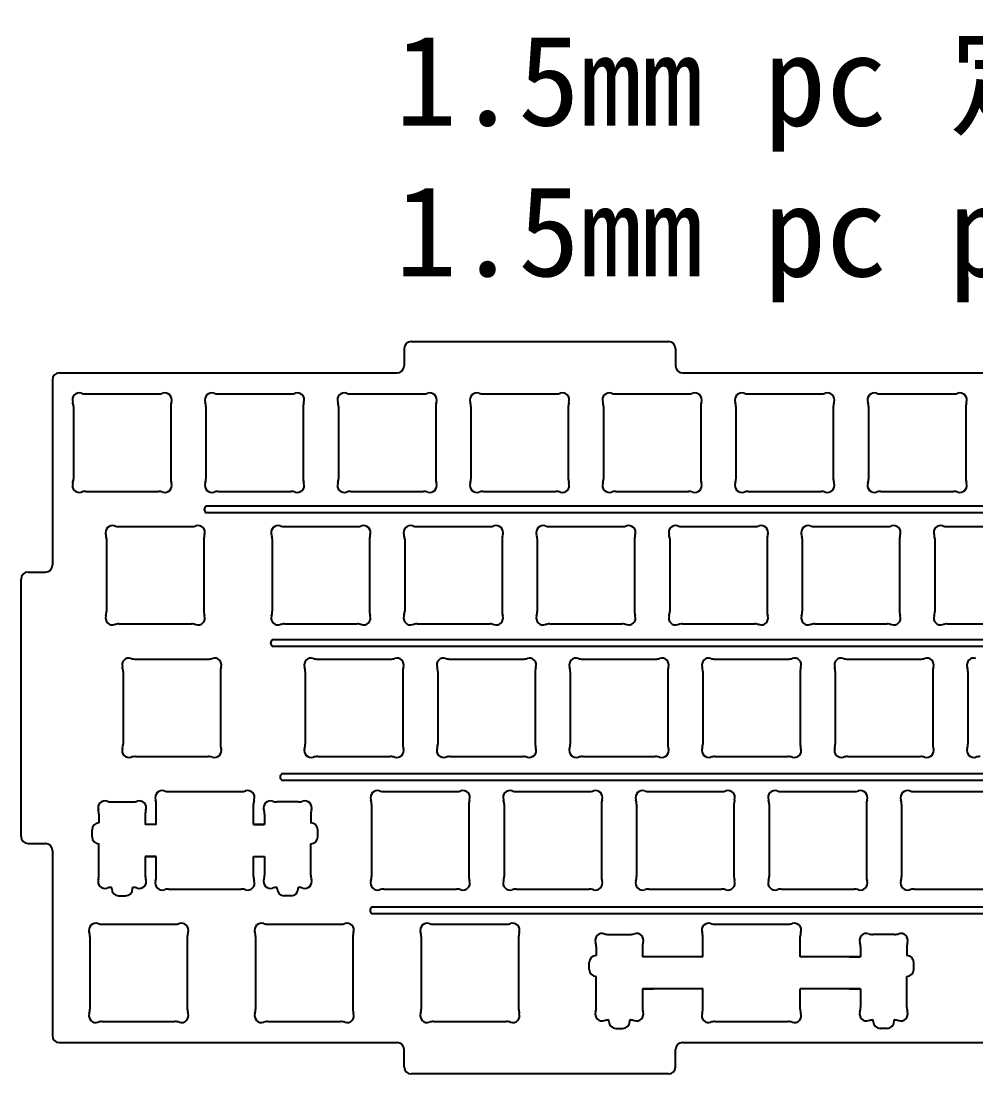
# Model space of a CAD drawing. Header units: millimetres. Extents: x 460 to 2392, y -425 to 566.
# Drawn here: x 2067.6 to 2204.9, y 27.2 to 178.6 of the extents above; entities that cross this region are included whole.
import ezdxf

# ---------------------------------------------------------------- set-up
doc = ezdxf.new("R2010")
doc.units = ezdxf.units.MM
doc.header["$MEASUREMENT"] = 0
doc.styles.get("Standard").update_dxf_attribs({"font": 'txt.shx', "height": 13})

msp = doc.modelspace()

# ---------------------------------------------------------------- linework, layer by layer
at = {"linetype": 'Continuous'}
for p, q in [((2123.69, 132.5), (2160.69, 132.5)), ((2122.69, 131.5), (2122.69, 129)), ((2161.69, 131.5), (2161.69, 129)), ((2073.11, 128), (2121.69, 128)), ((2162.69, 128), (2209.27, 128)), ((2072.11, 127), (2072.11, 100.37)), ((2354.58, 108.85), (2094.17, 108.85)), ((2094.17, 107.92), (2354.58, 107.92)), ((2067.61, 61.37), (2067.61, 98.37)), ((2068.61, 99.37), (2071.11, 99.37)), ((2351.07, 89.65), (2103.71, 89.65)), ((2103.71, 88.72), (2351.07, 88.72)), ((2352.44, 70.39), (2105.07, 70.39)), ((2105.07, 69.46), (2352.44, 69.46)), ((2068.61, 60.37), (2071.11, 60.37)), ((2072.11, 59.37), (2072.11, 32.75)), ((2345.15, 51.22), (2117.99, 51.22)), ((2117.99, 50.29), (2345.15, 50.29)), ((2073.11, 31.75), (2121.69, 31.75)), ((2122.69, 28.25), (2122.69, 30.75)), ((2161.69, 28.25), (2161.69, 30.75)), ((2162.69, 31.75), (2209.27, 31.75)), ((2160.69, 27.25), (2123.69, 27.25))]:
    msp.add_line(p, q, dxfattribs=at)
for p, q in [((2076.91, 124.97), (2087.35, 124.97)), ((2076.91, 124.97), (2087.35, 124.97)), ((2095.96, 124.97), (2106.4, 124.97)), ((2095.96, 124.97), (2106.4, 124.97)), ((2115.01, 124.97), (2125.45, 124.97)), ((2115.01, 124.97), (2125.45, 124.97)), ((2134.06, 124.97), (2144.5, 124.97)), ((2134.06, 124.97), (2144.5, 124.97)), ((2153.11, 124.97), (2163.55, 124.97)), ((2153.11, 124.97), (2163.55, 124.97)), ((2172.16, 124.97), (2182.61, 124.97)), ((2172.16, 124.97), (2182.61, 124.97)), ((2191.21, 124.97), (2201.66, 124.97)), ((2191.21, 124.97), (2201.66, 124.97)), ((2075.13, 123.19), (2075.13, 112.75)), ((2075.13, 123.19), (2075.13, 112.75)), ((2089.13, 123.19), (2089.13, 112.75)), ((2089.13, 123.19), (2089.13, 112.75)), ((2094.18, 123.19), (2094.18, 112.75)), ((2094.18, 123.19), (2094.18, 112.75)), ((2108.18, 123.19), (2108.18, 112.75)), ((2108.18, 123.19), (2108.18, 112.75)), ((2113.23, 123.19), (2113.23, 112.75)), ((2113.23, 123.19), (2113.23, 112.75)), ((2127.23, 123.19), (2127.23, 112.75)), ((2127.23, 123.19), (2127.23, 112.75)), ((2132.28, 123.19), (2132.28, 112.75)), ((2132.28, 123.19), (2132.28, 112.75)), ((2146.28, 123.19), (2146.28, 112.75)), ((2146.28, 123.19), (2146.28, 112.75)), ((2151.33, 123.19), (2151.33, 112.75)), ((2151.33, 123.19), (2151.33, 112.75)), ((2165.33, 123.19), (2165.33, 112.75)), ((2165.33, 123.19), (2165.33, 112.75)), ((2170.38, 123.19), (2170.38, 112.75)), ((2170.38, 123.19), (2170.38, 112.75)), ((2184.38, 123.19), (2184.38, 112.75)), ((2184.38, 123.19), (2184.38, 112.75)), ((2189.44, 123.19), (2189.44, 112.75)), ((2189.44, 123.19), (2189.44, 112.75)), ((2203.44, 123.19), (2203.44, 112.75)), ((2203.44, 123.19), (2203.44, 112.75)), ((2076.91, 110.97), (2087.35, 110.97)), ((2076.91, 110.97), (2087.35, 110.97)), ((2095.96, 110.97), (2106.4, 110.97)), ((2095.96, 110.97), (2106.4, 110.97)), ((2115.01, 110.97), (2125.45, 110.97)), ((2115.01, 110.97), (2125.45, 110.97)), ((2134.06, 110.97), (2144.5, 110.97)), ((2134.06, 110.97), (2144.5, 110.97)), ((2153.11, 110.97), (2163.55, 110.97)), ((2153.11, 110.97), (2163.55, 110.97)), ((2172.16, 110.97), (2182.61, 110.97)), ((2172.16, 110.97), (2182.61, 110.97)), ((2191.21, 110.97), (2201.66, 110.97)), ((2191.21, 110.97), (2201.66, 110.97)), ((2081.67, 105.92), (2092.12, 105.92)), ((2081.67, 105.92), (2092.12, 105.92)), ((2105.49, 105.92), (2115.93, 105.92)), ((2105.49, 105.92), (2115.93, 105.92)), ((2124.54, 105.92), (2134.98, 105.92)), ((2124.54, 105.92), (2134.98, 105.92)), ((2143.59, 105.92), (2154.03, 105.92)), ((2143.59, 105.92), (2154.03, 105.92)), ((2162.64, 105.92), (2173.08, 105.92)), ((2162.64, 105.92), (2173.08, 105.92)), ((2181.69, 105.92), (2192.13, 105.92)), ((2181.69, 105.92), (2192.13, 105.92)), ((2200.74, 105.92), (2211.18, 105.92)), ((2200.74, 105.92), (2211.18, 105.92)), ((2079.89, 104.14), (2079.89, 93.7)), ((2079.89, 104.14), (2079.89, 93.7)), ((2093.89, 104.14), (2093.89, 93.7)), ((2093.89, 104.14), (2093.89, 93.7)), ((2103.71, 104.14), (2103.71, 93.7)), ((2103.71, 104.14), (2103.71, 93.7)), ((2117.71, 104.14), (2117.71, 93.7)), ((2117.71, 104.14), (2117.71, 93.7)), ((2122.76, 104.14), (2122.76, 93.7)), ((2122.76, 104.14), (2122.76, 93.7)), ((2136.76, 104.14), (2136.76, 93.7)), ((2136.76, 104.14), (2136.76, 93.7)), ((2141.81, 104.14), (2141.81, 93.7)), ((2141.81, 104.14), (2141.81, 93.7)), ((2155.81, 104.14), (2155.81, 93.7)), ((2155.81, 104.14), (2155.81, 93.7)), ((2160.86, 104.14), (2160.86, 93.7)), ((2160.86, 104.14), (2160.86, 93.7)), ((2174.86, 104.14), (2174.86, 93.7)), ((2174.86, 104.14), (2174.86, 93.7)), ((2179.91, 104.14), (2179.91, 93.7)), ((2179.91, 104.14), (2179.91, 93.7)), ((2193.91, 104.14), (2193.91, 93.7)), ((2193.91, 104.14), (2193.91, 93.7)), ((2198.96, 104.14), (2198.96, 93.7)), ((2198.96, 104.14), (2198.96, 93.7)), ((2081.67, 91.92), (2092.12, 91.92)), ((2081.67, 91.92), (2092.12, 91.92)), ((2105.49, 91.92), (2115.93, 91.92)), ((2105.49, 91.92), (2115.93, 91.92)), ((2124.54, 91.92), (2134.98, 91.92)), ((2124.54, 91.92), (2134.98, 91.92)), ((2143.59, 91.92), (2154.03, 91.92)), ((2143.59, 91.92), (2154.03, 91.92)), ((2162.64, 91.92), (2173.08, 91.92)), ((2162.64, 91.92), (2173.08, 91.92)), ((2181.69, 91.92), (2192.13, 91.92)), ((2181.69, 91.92), (2192.13, 91.92)), ((2200.74, 91.92), (2211.18, 91.92)), ((2200.74, 91.92), (2211.18, 91.92)), ((2084.05, 86.87), (2094.49, 86.87)), ((2084.05, 86.87), (2094.49, 86.87)), ((2110.25, 86.87), (2120.69, 86.87)), ((2110.25, 86.87), (2120.69, 86.87)), ((2129.3, 86.87), (2139.74, 86.87)), ((2129.3, 86.87), (2139.74, 86.87)), ((2148.35, 86.87), (2158.79, 86.87)), ((2148.35, 86.87), (2158.79, 86.87)), ((2167.4, 86.87), (2177.84, 86.87)), ((2167.4, 86.87), (2177.84, 86.87)), ((2186.45, 86.87), (2196.89, 86.87)), ((2186.45, 86.87), (2196.89, 86.87)), ((2082.27, 85.09), (2082.27, 74.65)), ((2082.27, 85.09), (2082.27, 74.65)), ((2096.27, 85.09), (2096.27, 74.65)), ((2096.27, 85.09), (2096.27, 74.65)), ((2108.47, 85.09), (2108.47, 74.65)), ((2108.47, 85.09), (2108.47, 74.65)), ((2122.47, 85.09), (2122.47, 74.65)), ((2122.47, 85.09), (2122.47, 74.65)), ((2127.52, 85.09), (2127.52, 74.65)), ((2127.52, 85.09), (2127.52, 74.65)), ((2141.52, 85.09), (2141.52, 74.65)), ((2141.52, 85.09), (2141.52, 74.65)), ((2146.57, 85.09), (2146.57, 74.65)), ((2146.57, 85.09), (2146.57, 74.65)), ((2160.57, 85.09), (2160.57, 74.65)), ((2160.57, 85.09), (2160.57, 74.65)), ((2165.62, 85.09), (2165.62, 74.65)), ((2165.62, 85.09), (2165.62, 74.65)), ((2179.62, 85.09), (2179.62, 74.65)), ((2179.62, 85.09), (2179.62, 74.65)), ((2184.67, 85.09), (2184.67, 74.65)), ((2184.67, 85.09), (2184.67, 74.65)), ((2198.67, 85.09), (2198.67, 74.65)), ((2198.67, 85.09), (2198.67, 74.65)), ((2203.72, 85.09), (2203.72, 74.65)), ((2203.72, 85.09), (2203.72, 74.65)), ((2084.05, 72.87), (2094.49, 72.87)), ((2084.05, 72.87), (2094.49, 72.87)), ((2110.25, 72.87), (2120.69, 72.87)), ((2110.25, 72.87), (2120.69, 72.87)), ((2129.3, 72.87), (2139.74, 72.87)), ((2129.3, 72.87), (2139.74, 72.87)), ((2148.35, 72.87), (2158.79, 72.87)), ((2148.35, 72.87), (2158.79, 72.87)), ((2167.4, 72.87), (2177.84, 72.87)), ((2167.4, 72.87), (2177.84, 72.87)), ((2186.45, 72.87), (2196.89, 72.87)), ((2186.45, 72.87), (2196.89, 72.87)), ((2088.82, 67.82), (2099.26, 67.82)), ((2119.77, 67.82), (2130.22, 67.82)), ((2119.77, 67.82), (2130.22, 67.82)), ((2138.82, 67.82), (2149.27, 67.82)), ((2138.82, 67.82), (2149.27, 67.82)), ((2157.88, 67.82), (2168.32, 67.82)), ((2157.88, 67.82), (2168.32, 67.82)), ((2176.93, 67.82), (2187.37, 67.82)), ((2176.93, 67.82), (2187.37, 67.82)), ((2195.98, 67.82), (2206.42, 67.82)), ((2195.98, 67.82), (2206.42, 67.82)), ((2080.59, 66.35), (2083.68, 66.35)), ((2087.04, 63.12), (2087.04, 66.04)), ((2101.04, 63.12), (2101.04, 66.04)), ((2107.48, 66.35), (2104.39, 66.35)), ((2117.99, 66.04), (2117.99, 55.6)), ((2117.99, 66.04), (2117.99, 55.6)), ((2131.99, 66.04), (2131.99, 55.6)), ((2131.99, 66.04), (2131.99, 55.6)), ((2137.05, 66.04), (2137.05, 55.6)), ((2137.05, 66.04), (2137.05, 55.6)), ((2151.05, 66.04), (2151.05, 55.6)), ((2151.05, 66.04), (2151.05, 55.6)), ((2156.1, 66.04), (2156.1, 55.6)), ((2156.1, 66.04), (2156.1, 55.6)), ((2170.1, 66.04), (2170.1, 55.6)), ((2170.1, 66.04), (2170.1, 55.6)), ((2175.15, 66.04), (2175.15, 55.6)), ((2175.15, 66.04), (2175.15, 55.6)), ((2189.15, 66.04), (2189.15, 55.6)), ((2189.15, 66.04), (2189.15, 55.6)), ((2194.2, 66.04), (2194.2, 55.6)), ((2194.2, 66.04), (2194.2, 55.6)), ((2078.81, 64.57), (2078.81, 63.32)), ((2085.46, 64.57), (2085.46, 63.12)), ((2102.61, 64.57), (2102.61, 63.12)), ((2109.26, 64.57), (2109.26, 63.32)), ((2077.81, 61.32), (2077.81, 62.32)), ((2087.04, 63.12), (2085.46, 63.12)), ((2101.04, 63.12), (2102.61, 63.12)), ((2110.26, 61.32), (2110.26, 62.32)), ((2078.81, 55.83), (2078.81, 60.32)), ((2109.26, 55.83), (2109.26, 60.32)), ((2087.04, 58.52), (2085.46, 58.52)), ((2085.46, 58.52), (2085.46, 55.83)), ((2087.04, 55.6), (2087.04, 58.52)), ((2101.04, 58.52), (2102.61, 58.52)), ((2101.04, 55.6), (2101.04, 58.52)), ((2102.61, 58.52), (2102.61, 55.83)), ((2080.59, 54.05), (2080.64, 54.05)), ((2080.64, 53.85), (2080.64, 54.05)), ((2083.64, 53.85), (2083.64, 54.05)), ((2083.68, 54.05), (2083.64, 54.05)), ((2088.82, 53.82), (2099.26, 53.82)), ((2104.39, 54.05), (2104.44, 54.05)), ((2104.44, 53.85), (2104.44, 54.05)), ((2107.44, 53.85), (2107.44, 54.05)), ((2107.48, 54.05), (2107.44, 54.05)), ((2119.77, 53.82), (2130.22, 53.82)), ((2119.77, 53.82), (2130.22, 53.82)), ((2138.82, 53.82), (2149.27, 53.82)), ((2138.82, 53.82), (2149.27, 53.82)), ((2157.88, 53.82), (2168.32, 53.82)), ((2157.88, 53.82), (2168.32, 53.82)), ((2176.93, 53.82), (2187.37, 53.82)), ((2176.93, 53.82), (2187.37, 53.82)), ((2195.98, 53.82), (2206.42, 53.82)), ((2195.98, 53.82), (2206.42, 53.82)), ((2081.64, 52.85), (2082.64, 52.85)), ((2106.44, 52.85), (2105.44, 52.85)), ((2079.29, 48.77), (2089.73, 48.77)), ((2079.29, 48.77), (2089.73, 48.77)), ((2103.1, 48.77), (2113.54, 48.77)), ((2103.1, 48.77), (2113.54, 48.77)), ((2126.92, 48.77), (2137.36, 48.77)), ((2126.92, 48.77), (2137.36, 48.77)), ((2167.4, 48.77), (2177.84, 48.77)), ((2077.51, 46.99), (2077.51, 36.55)), ((2077.51, 46.99), (2077.51, 36.55)), ((2091.51, 46.99), (2091.51, 36.55)), ((2091.51, 46.99), (2091.51, 36.55)), ((2101.32, 46.99), (2101.32, 36.55)), ((2101.32, 46.99), (2101.32, 36.55)), ((2115.32, 46.99), (2115.32, 36.55)), ((2115.32, 46.99), (2115.32, 36.55)), ((2125.14, 46.99), (2125.14, 36.55)), ((2125.14, 46.99), (2125.14, 36.55)), ((2139.14, 46.99), (2139.14, 36.55)), ((2139.14, 46.99), (2139.14, 36.55)), ((2152.07, 47.3), (2155.16, 47.3)), ((2165.62, 44.07), (2165.62, 46.99)), ((2179.62, 44.07), (2179.62, 46.99)), ((2193.17, 47.3), (2190.08, 47.3)), ((2150.29, 45.52), (2150.29, 44.27)), ((2156.94, 45.52), (2156.94, 44.07)), ((2188.3, 45.52), (2188.3, 44.07)), ((2194.95, 45.52), (2194.95, 44.27)), ((2158.52, 44.07), (2156.94, 44.07)), ((2186.72, 44.07), (2188.3, 44.07)), ((2149.29, 42.27), (2149.29, 43.27)), ((2195.95, 42.27), (2195.95, 43.27)), ((2150.29, 36.78), (2150.29, 41.27)), ((2194.95, 36.78), (2194.95, 41.27)), ((2158.52, 39.47), (2156.94, 39.47)), ((2156.94, 39.47), (2156.94, 36.78)), ((2165.62, 36.55), (2165.62, 39.47)), ((2179.62, 36.55), (2179.62, 39.47)), ((2186.72, 39.47), (2188.3, 39.47)), ((2188.3, 39.47), (2188.3, 36.78)), ((2152.07, 35), (2152.12, 35)), ((2152.12, 34.8), (2152.12, 35)), ((2155.12, 34.8), (2155.12, 35)), ((2155.16, 35), (2155.12, 35)), ((2190.08, 35), (2190.12, 35)), ((2190.12, 34.8), (2190.12, 35)), ((2193.12, 34.8), (2193.12, 35)), ((2193.17, 35), (2193.12, 35)), ((2079.29, 34.77), (2089.73, 34.77)), ((2079.29, 34.77), (2089.73, 34.77)), ((2103.1, 34.77), (2113.54, 34.77)), ((2103.1, 34.77), (2113.54, 34.77)), ((2126.92, 34.77), (2137.36, 34.77)), ((2126.92, 34.77), (2137.36, 34.77)), ((2153.12, 33.8), (2154.12, 33.8)), ((2167.4, 34.77), (2177.84, 34.77)), ((2192.12, 33.8), (2191.12, 33.8))]:
    msp.add_line(p, q)
at = {"color": 0}
for p, q in [((2087.04, 63.12), (2085.51, 63.12)), ((2102.56, 63.12), (2101.04, 63.12)), ((2085.51, 58.52), (2087.04, 58.52)), ((2101.04, 58.52), (2102.56, 58.52)), ((2165.62, 44.07), (2156.94, 44.07)), ((2158.52, 44.07), (2156.99, 44.07)), ((2188.3, 44.07), (2179.62, 44.07)), ((2188.25, 44.07), (2186.72, 44.07)), ((2156.99, 39.47), (2158.52, 39.47)), ((2165.67, 39.47), (2156.99, 39.47)), ((2188.3, 39.47), (2179.62, 39.47)), ((2186.72, 39.47), (2188.25, 39.47))]:
    msp.add_line(p, q, dxfattribs=at)
at = {"linetype": 'Continuous'}
for centre, radius, start, end in [((2123.69, 131.5), 1, 90, 180), ((2160.69, 131.5), 1, 0, 90), ((2121.69, 129), 1, 270, 0), ((2162.69, 129), 1, 180, 270), ((2073.11, 127), 1, 90, 180), ((2094.56, 108.38), 0.609, 130.1299, 229.8701), ((2071.11, 100.37), 1, 270, 0), ((2068.61, 98.37), 1, 90, 180), ((2104.1, 89.18), 0.609, 130.1299, 229.8701), ((2105.47, 69.92), 0.609, 130.1299, 229.8701), ((2068.61, 61.37), 1, 180, 270), ((2071.11, 59.37), 1, 0, 90), ((2118.39, 50.76), 0.609, 130.1299, 229.8701), ((2073.11, 32.75), 1, 180, 270), ((2121.69, 30.75), 1, 0, 90), ((2162.69, 30.75), 1, 90, 180), ((2123.69, 28.25), 1, 180, 270), ((2160.69, 28.25), 1, 270, 0)]:
    msp.add_arc(centre, radius, start, end, dxfattribs=at)
for centre, radius, start, end in [((2075.99, 124.12), 1, 72.0237, 197.9763), ((2075.99, 124.12), 1, 72.0237, 197.9763), ((2076.91, 126.97), 2, 252.0237, 270), ((2076.91, 126.97), 2, 252.0237, 270), ((2087.35, 126.97), 2, 270, 287.9763), ((2087.35, 126.97), 2, 270, 287.9763), ((2088.28, 124.12), 1, 342.0237, 107.9763), ((2088.28, 124.12), 1, 342.0237, 107.9763), ((2095.04, 124.12), 1, 72.0237, 197.9763), ((2095.04, 124.12), 1, 72.0237, 197.9763), ((2095.96, 126.97), 2, 252.0237, 270), ((2095.96, 126.97), 2, 252.0237, 270), ((2106.4, 126.97), 2, 270, 287.9763), ((2106.4, 126.97), 2, 270, 287.9763), ((2107.33, 124.12), 1, 342.0237, 107.9763), ((2107.33, 124.12), 1, 342.0237, 107.9763), ((2114.09, 124.12), 1, 72.0237, 197.9763), ((2114.09, 124.12), 1, 72.0237, 197.9763), ((2115.01, 126.97), 2, 252.0237, 270), ((2115.01, 126.97), 2, 252.0237, 270), ((2125.45, 126.97), 2, 270, 287.9763), ((2125.45, 126.97), 2, 270, 287.9763), ((2126.38, 124.12), 1, 342.0237, 107.9763), ((2126.38, 124.12), 1, 342.0237, 107.9763), ((2133.14, 124.12), 1, 72.0237, 197.9763), ((2133.14, 124.12), 1, 72.0237, 197.9763), ((2134.06, 126.97), 2, 252.0237, 270), ((2134.06, 126.97), 2, 252.0237, 270), ((2144.5, 126.97), 2, 270, 287.9763), ((2144.5, 126.97), 2, 270, 287.9763), ((2145.43, 124.12), 1, 342.0237, 107.9763), ((2145.43, 124.12), 1, 342.0237, 107.9763), ((2152.19, 124.12), 1, 72.0237, 197.9763), ((2152.19, 124.12), 1, 72.0237, 197.9763), ((2153.11, 126.97), 2, 252.0237, 270), ((2153.11, 126.97), 2, 252.0237, 270), ((2163.55, 126.97), 2, 270, 287.9763), ((2163.55, 126.97), 2, 270, 287.9763), ((2164.48, 124.12), 1, 342.0237, 107.9763), ((2164.48, 124.12), 1, 342.0237, 107.9763), ((2171.24, 124.12), 1, 72.0237, 197.9763), ((2171.24, 124.12), 1, 72.0237, 197.9763), ((2172.16, 126.97), 2, 252.0237, 270), ((2172.16, 126.97), 2, 252.0237, 270), ((2182.61, 126.97), 2, 270, 287.9763), ((2182.61, 126.97), 2, 270, 287.9763), ((2183.53, 124.12), 1, 342.0237, 107.9763), ((2183.53, 124.12), 1, 342.0237, 107.9763), ((2190.29, 124.12), 1, 72.0237, 197.9763), ((2190.29, 124.12), 1, 72.0237, 197.9763), ((2191.21, 126.97), 2, 252.0237, 270), ((2191.21, 126.97), 2, 252.0237, 270), ((2201.66, 126.97), 2, 270, 287.9763), ((2201.66, 126.97), 2, 270, 287.9763), ((2202.58, 124.12), 1, 342.0237, 107.9763), ((2202.58, 124.12), 1, 342.0237, 107.9763), ((2073.13, 123.19), 2, 0, 17.9763), ((2073.13, 123.19), 2, 0, 17.9763), ((2091.13, 123.19), 2, 162.0237, 180), ((2091.13, 123.19), 2, 162.0237, 180), ((2092.18, 123.19), 2, 0, 17.9763), ((2092.18, 123.19), 2, 0, 17.9763), ((2110.18, 123.19), 2, 162.0237, 180), ((2110.18, 123.19), 2, 162.0237, 180), ((2111.23, 123.19), 2, 0, 17.9763), ((2111.23, 123.19), 2, 0, 17.9763), ((2129.23, 123.19), 2, 162.0237, 180), ((2129.23, 123.19), 2, 162.0237, 180), ((2130.28, 123.19), 2, 0, 17.9763), ((2130.28, 123.19), 2, 0, 17.9763), ((2148.28, 123.19), 2, 162.0237, 180), ((2148.28, 123.19), 2, 162.0237, 180), ((2149.33, 123.19), 2, 0, 17.9763), ((2149.33, 123.19), 2, 0, 17.9763), ((2167.33, 123.19), 2, 162.0237, 180), ((2167.33, 123.19), 2, 162.0237, 180), ((2168.38, 123.19), 2, 0, 17.9763), ((2168.38, 123.19), 2, 0, 17.9763), ((2186.38, 123.19), 2, 162.0237, 180), ((2186.38, 123.19), 2, 162.0237, 180), ((2187.44, 123.19), 2, 0, 17.9763), ((2187.44, 123.19), 2, 0, 17.9763), ((2205.44, 123.19), 2, 162.0237, 180), ((2205.44, 123.19), 2, 162.0237, 180), ((2075.99, 111.83), 1, 162.0237, 287.9763), ((2075.99, 111.83), 1, 162.0237, 287.9763), ((2073.13, 112.75), 2, 342.0237, 0), ((2073.13, 112.75), 2, 342.0237, 0), ((2088.28, 111.83), 1, 252.0237, 17.9763), ((2088.28, 111.83), 1, 252.0237, 17.9763), ((2091.13, 112.75), 2, 180, 197.9763), ((2091.13, 112.75), 2, 180, 197.9763), ((2095.04, 111.83), 1, 162.0237, 287.9763), ((2095.04, 111.83), 1, 162.0237, 287.9763), ((2092.18, 112.75), 2, 342.0237, 0), ((2092.18, 112.75), 2, 342.0237, 0), ((2107.33, 111.83), 1, 252.0237, 17.9763), ((2107.33, 111.83), 1, 252.0237, 17.9763), ((2110.18, 112.75), 2, 180, 197.9763), ((2110.18, 112.75), 2, 180, 197.9763), ((2114.09, 111.83), 1, 162.0237, 287.9763), ((2114.09, 111.83), 1, 162.0237, 287.9763), ((2111.23, 112.75), 2, 342.0237, 0), ((2111.23, 112.75), 2, 342.0237, 0), ((2126.38, 111.83), 1, 252.0237, 17.9763), ((2126.38, 111.83), 1, 252.0237, 17.9763), ((2129.23, 112.75), 2, 180, 197.9763), ((2129.23, 112.75), 2, 180, 197.9763), ((2133.14, 111.83), 1, 162.0237, 287.9763), ((2133.14, 111.83), 1, 162.0237, 287.9763), ((2130.28, 112.75), 2, 342.0237, 0), ((2130.28, 112.75), 2, 342.0237, 0), ((2145.43, 111.83), 1, 252.0237, 17.9763), ((2145.43, 111.83), 1, 252.0237, 17.9763), ((2148.28, 112.75), 2, 180, 197.9763), ((2148.28, 112.75), 2, 180, 197.9763), ((2152.19, 111.83), 1, 162.0237, 287.9763), ((2152.19, 111.83), 1, 162.0237, 287.9763), ((2149.33, 112.75), 2, 342.0237, 0), ((2149.33, 112.75), 2, 342.0237, 0), ((2164.48, 111.83), 1, 252.0237, 17.9763), ((2164.48, 111.83), 1, 252.0237, 17.9763), ((2167.33, 112.75), 2, 180, 197.9763), ((2167.33, 112.75), 2, 180, 197.9763), ((2171.24, 111.83), 1, 162.0237, 287.9763), ((2171.24, 111.83), 1, 162.0237, 287.9763), ((2168.38, 112.75), 2, 342.0237, 0), ((2168.38, 112.75), 2, 342.0237, 0), ((2183.53, 111.83), 1, 252.0237, 17.9763), ((2183.53, 111.83), 1, 252.0237, 17.9763), ((2186.38, 112.75), 2, 180, 197.9763), ((2186.38, 112.75), 2, 180, 197.9763), ((2190.29, 111.83), 1, 162.0237, 287.9763), ((2190.29, 111.83), 1, 162.0237, 287.9763), ((2187.44, 112.75), 2, 342.0237, 0), ((2187.44, 112.75), 2, 342.0237, 0), ((2202.58, 111.83), 1, 252.0237, 17.9763), ((2202.58, 111.83), 1, 252.0237, 17.9763), ((2205.44, 112.75), 2, 180, 197.9763), ((2205.44, 112.75), 2, 180, 197.9763), ((2076.91, 108.97), 2, 90, 107.9763), ((2076.91, 108.97), 2, 90, 107.9763), ((2087.35, 108.97), 2, 72.0237, 90), ((2087.35, 108.97), 2, 72.0237, 90), ((2095.96, 108.97), 2, 90, 107.9763), ((2095.96, 108.97), 2, 90, 107.9763), ((2106.4, 108.97), 2, 72.0237, 90), ((2106.4, 108.97), 2, 72.0237, 90), ((2115.01, 108.97), 2, 90, 107.9763), ((2115.01, 108.97), 2, 90, 107.9763), ((2125.45, 108.97), 2, 72.0237, 90), ((2125.45, 108.97), 2, 72.0237, 90), ((2134.06, 108.97), 2, 90, 107.9763), ((2134.06, 108.97), 2, 90, 107.9763), ((2144.5, 108.97), 2, 72.0237, 90), ((2144.5, 108.97), 2, 72.0237, 90), ((2153.11, 108.97), 2, 90, 107.9763), ((2153.11, 108.97), 2, 90, 107.9763), ((2163.55, 108.97), 2, 72.0237, 90), ((2163.55, 108.97), 2, 72.0237, 90), ((2172.16, 108.97), 2, 90, 107.9763), ((2172.16, 108.97), 2, 90, 107.9763), ((2182.61, 108.97), 2, 72.0237, 90), ((2182.61, 108.97), 2, 72.0237, 90), ((2191.21, 108.97), 2, 90, 107.9763), ((2191.21, 108.97), 2, 90, 107.9763), ((2201.66, 108.97), 2, 72.0237, 90), ((2201.66, 108.97), 2, 72.0237, 90), ((2080.75, 105.07), 1, 72.0237, 197.9763), ((2080.75, 105.07), 1, 72.0237, 197.9763), ((2081.67, 107.92), 2, 252.0237, 270), ((2081.67, 107.92), 2, 252.0237, 270), ((2092.12, 107.92), 2, 270, 287.9763), ((2092.12, 107.92), 2, 270, 287.9763), ((2093.04, 105.07), 1, 342.0237, 107.9763), ((2093.04, 105.07), 1, 342.0237, 107.9763), ((2104.56, 105.07), 1, 72.0237, 197.9763), ((2104.56, 105.07), 1, 72.0237, 197.9763), ((2105.49, 107.92), 2, 252.0237, 270), ((2105.49, 107.92), 2, 252.0237, 270), ((2115.93, 107.92), 2, 270, 287.9763), ((2115.93, 107.92), 2, 270, 287.9763), ((2116.85, 105.07), 1, 342.0237, 107.9763), ((2116.85, 105.07), 1, 342.0237, 107.9763), ((2123.61, 105.07), 1, 72.0237, 197.9763), ((2123.61, 105.07), 1, 72.0237, 197.9763), ((2124.54, 107.92), 2, 252.0237, 270), ((2124.54, 107.92), 2, 252.0237, 270), ((2134.98, 107.92), 2, 270, 287.9763), ((2134.98, 107.92), 2, 270, 287.9763), ((2135.9, 105.07), 1, 342.0237, 107.9763), ((2135.9, 105.07), 1, 342.0237, 107.9763), ((2142.66, 105.07), 1, 72.0237, 197.9763), ((2142.66, 105.07), 1, 72.0237, 197.9763), ((2143.59, 107.92), 2, 252.0237, 270), ((2143.59, 107.92), 2, 252.0237, 270), ((2154.03, 107.92), 2, 270, 287.9763), ((2154.03, 107.92), 2, 270, 287.9763), ((2154.95, 105.07), 1, 342.0237, 107.9763), ((2154.95, 105.07), 1, 342.0237, 107.9763), ((2161.71, 105.07), 1, 72.0237, 197.9763), ((2161.71, 105.07), 1, 72.0237, 197.9763), ((2162.64, 107.92), 2, 252.0237, 270), ((2162.64, 107.92), 2, 252.0237, 270), ((2173.08, 107.92), 2, 270, 287.9763), ((2173.08, 107.92), 2, 270, 287.9763), ((2174.01, 105.07), 1, 342.0237, 107.9763), ((2174.01, 105.07), 1, 342.0237, 107.9763), ((2180.76, 105.07), 1, 72.0237, 197.9763), ((2180.76, 105.07), 1, 72.0237, 197.9763), ((2181.69, 107.92), 2, 252.0237, 270), ((2181.69, 107.92), 2, 252.0237, 270), ((2192.13, 107.92), 2, 270, 287.9763), ((2192.13, 107.92), 2, 270, 287.9763), ((2193.06, 105.07), 1, 342.0237, 107.9763), ((2193.06, 105.07), 1, 342.0237, 107.9763), ((2199.81, 105.07), 1, 72.0237, 197.9763), ((2199.81, 105.07), 1, 72.0237, 197.9763), ((2200.74, 107.92), 2, 252.0237, 270), ((2200.74, 107.92), 2, 252.0237, 270), ((2077.89, 104.14), 2, 0, 17.9763), ((2077.89, 104.14), 2, 0, 17.9763), ((2095.89, 104.14), 2, 162.0237, 180), ((2095.89, 104.14), 2, 162.0237, 180), ((2101.71, 104.14), 2, 0, 17.9763), ((2101.71, 104.14), 2, 0, 17.9763), ((2119.71, 104.14), 2, 162.0237, 180), ((2119.71, 104.14), 2, 162.0237, 180), ((2120.76, 104.14), 2, 0, 17.9763), ((2120.76, 104.14), 2, 0, 17.9763), ((2138.76, 104.14), 2, 162.0237, 180), ((2138.76, 104.14), 2, 162.0237, 180), ((2139.81, 104.14), 2, 0, 17.9763), ((2139.81, 104.14), 2, 0, 17.9763), ((2157.81, 104.14), 2, 162.0237, 180), ((2157.81, 104.14), 2, 162.0237, 180), ((2158.86, 104.14), 2, 0, 17.9763), ((2158.86, 104.14), 2, 0, 17.9763), ((2176.86, 104.14), 2, 162.0237, 180), ((2176.86, 104.14), 2, 162.0237, 180), ((2177.91, 104.14), 2, 0, 17.9763), ((2177.91, 104.14), 2, 0, 17.9763), ((2195.91, 104.14), 2, 162.0237, 180), ((2195.91, 104.14), 2, 162.0237, 180), ((2196.96, 104.14), 2, 0, 17.9763), ((2196.96, 104.14), 2, 0, 17.9763), ((2080.75, 92.78), 1, 162.0237, 287.9763), ((2080.75, 92.78), 1, 162.0237, 287.9763), ((2077.89, 93.7), 2, 342.0237, 0), ((2077.89, 93.7), 2, 342.0237, 0), ((2093.04, 92.78), 1, 252.0237, 17.9763), ((2093.04, 92.78), 1, 252.0237, 17.9763), ((2095.89, 93.7), 2, 180, 197.9763), ((2095.89, 93.7), 2, 180, 197.9763), ((2104.56, 92.78), 1, 162.0237, 287.9763), ((2104.56, 92.78), 1, 162.0237, 287.9763), ((2101.71, 93.7), 2, 342.0237, 0), ((2101.71, 93.7), 2, 342.0237, 0), ((2116.85, 92.78), 1, 252.0237, 17.9763), ((2116.85, 92.78), 1, 252.0237, 17.9763), ((2119.71, 93.7), 2, 180, 197.9763), ((2119.71, 93.7), 2, 180, 197.9763), ((2123.61, 92.78), 1, 162.0237, 287.9763), ((2123.61, 92.78), 1, 162.0237, 287.9763), ((2120.76, 93.7), 2, 342.0237, 0), ((2120.76, 93.7), 2, 342.0237, 0), ((2135.9, 92.78), 1, 252.0237, 17.9763), ((2135.9, 92.78), 1, 252.0237, 17.9763), ((2138.76, 93.7), 2, 180, 197.9763), ((2138.76, 93.7), 2, 180, 197.9763), ((2142.66, 92.78), 1, 162.0237, 287.9763), ((2142.66, 92.78), 1, 162.0237, 287.9763), ((2139.81, 93.7), 2, 342.0237, 0), ((2139.81, 93.7), 2, 342.0237, 0), ((2154.95, 92.78), 1, 252.0237, 17.9763), ((2154.95, 92.78), 1, 252.0237, 17.9763), ((2157.81, 93.7), 2, 180, 197.9763), ((2157.81, 93.7), 2, 180, 197.9763), ((2161.71, 92.78), 1, 162.0237, 287.9763), ((2161.71, 92.78), 1, 162.0237, 287.9763), ((2158.86, 93.7), 2, 342.0237, 0), ((2158.86, 93.7), 2, 342.0237, 0), ((2174.01, 92.78), 1, 252.0237, 17.9763), ((2174.01, 92.78), 1, 252.0237, 17.9763), ((2176.86, 93.7), 2, 180, 197.9763), ((2176.86, 93.7), 2, 180, 197.9763), ((2180.76, 92.78), 1, 162.0237, 287.9763), ((2180.76, 92.78), 1, 162.0237, 287.9763), ((2177.91, 93.7), 2, 342.0237, 0), ((2177.91, 93.7), 2, 342.0237, 0), ((2193.06, 92.78), 1, 252.0237, 17.9763), ((2193.06, 92.78), 1, 252.0237, 17.9763), ((2195.91, 93.7), 2, 180, 197.9763), ((2195.91, 93.7), 2, 180, 197.9763), ((2199.81, 92.78), 1, 162.0237, 287.9763), ((2199.81, 92.78), 1, 162.0237, 287.9763), ((2196.96, 93.7), 2, 342.0237, 0), ((2196.96, 93.7), 2, 342.0237, 0), ((2081.67, 89.92), 2, 90, 107.9763), ((2081.67, 89.92), 2, 90, 107.9763), ((2092.12, 89.92), 2, 72.0237, 90), ((2092.12, 89.92), 2, 72.0237, 90), ((2105.49, 89.92), 2, 90, 107.9763), ((2105.49, 89.92), 2, 90, 107.9763), ((2115.93, 89.92), 2, 72.0237, 90), ((2115.93, 89.92), 2, 72.0237, 90), ((2124.54, 89.92), 2, 90, 107.9763), ((2124.54, 89.92), 2, 90, 107.9763), ((2134.98, 89.92), 2, 72.0237, 90), ((2134.98, 89.92), 2, 72.0237, 90), ((2143.59, 89.92), 2, 90, 107.9763), ((2143.59, 89.92), 2, 90, 107.9763), ((2154.03, 89.92), 2, 72.0237, 90), ((2154.03, 89.92), 2, 72.0237, 90), ((2162.64, 89.92), 2, 90, 107.9763), ((2162.64, 89.92), 2, 90, 107.9763), ((2173.08, 89.92), 2, 72.0237, 90), ((2173.08, 89.92), 2, 72.0237, 90), ((2181.69, 89.92), 2, 90, 107.9763), ((2181.69, 89.92), 2, 90, 107.9763), ((2192.13, 89.92), 2, 72.0237, 90), ((2192.13, 89.92), 2, 72.0237, 90), ((2200.74, 89.92), 2, 90, 107.9763), ((2200.74, 89.92), 2, 90, 107.9763), ((2083.13, 86.02), 1, 72.0237, 197.9763), ((2083.13, 86.02), 1, 72.0237, 197.9763), ((2084.05, 88.87), 2, 252.0237, 270), ((2084.05, 88.87), 2, 252.0237, 270), ((2094.49, 88.87), 2, 270, 287.9763), ((2094.49, 88.87), 2, 270, 287.9763), ((2095.42, 86.02), 1, 342.0237, 107.9763), ((2095.42, 86.02), 1, 342.0237, 107.9763), ((2109.32, 86.02), 1, 72.0237, 197.9763), ((2109.32, 86.02), 1, 72.0237, 197.9763), ((2110.25, 88.87), 2, 252.0237, 270), ((2110.25, 88.87), 2, 252.0237, 270), ((2120.69, 88.87), 2, 270, 287.9763), ((2120.69, 88.87), 2, 270, 287.9763), ((2121.62, 86.02), 1, 342.0237, 107.9763), ((2121.62, 86.02), 1, 342.0237, 107.9763), ((2128.37, 86.02), 1, 72.0237, 197.9763), ((2128.37, 86.02), 1, 72.0237, 197.9763), ((2129.3, 88.87), 2, 252.0237, 270), ((2129.3, 88.87), 2, 252.0237, 270), ((2139.74, 88.87), 2, 270, 287.9763), ((2139.74, 88.87), 2, 270, 287.9763), ((2140.67, 86.02), 1, 342.0237, 107.9763), ((2140.67, 86.02), 1, 342.0237, 107.9763), ((2147.42, 86.02), 1, 72.0237, 197.9763), ((2147.42, 86.02), 1, 72.0237, 197.9763), ((2148.35, 88.87), 2, 252.0237, 270), ((2148.35, 88.87), 2, 252.0237, 270), ((2158.79, 88.87), 2, 270, 287.9763), ((2158.79, 88.87), 2, 270, 287.9763), ((2159.72, 86.02), 1, 342.0237, 107.9763), ((2159.72, 86.02), 1, 342.0237, 107.9763), ((2166.48, 86.02), 1, 72.0237, 197.9763), ((2166.48, 86.02), 1, 72.0237, 197.9763), ((2167.4, 88.87), 2, 252.0237, 270), ((2167.4, 88.87), 2, 252.0237, 270), ((2177.84, 88.87), 2, 270, 287.9763), ((2177.84, 88.87), 2, 270, 287.9763), ((2178.77, 86.02), 1, 342.0237, 107.9763), ((2178.77, 86.02), 1, 342.0237, 107.9763), ((2185.53, 86.02), 1, 72.0237, 197.9763), ((2185.53, 86.02), 1, 72.0237, 197.9763), ((2186.45, 88.87), 2, 252.0237, 270), ((2186.45, 88.87), 2, 252.0237, 270), ((2196.89, 88.87), 2, 270, 287.9763), ((2196.89, 88.87), 2, 270, 287.9763), ((2197.82, 86.02), 1, 342.0237, 107.9763), ((2197.82, 86.02), 1, 342.0237, 107.9763), ((2204.58, 86.02), 1, 72.0237, 197.9763), ((2204.58, 86.02), 1, 72.0237, 197.9763), ((2080.27, 85.09), 2, 0, 17.9763), ((2080.27, 85.09), 2, 0, 17.9763), ((2098.27, 85.09), 2, 162.0237, 180), ((2098.27, 85.09), 2, 162.0237, 180), ((2106.47, 85.09), 2, 0, 17.9763), ((2106.47, 85.09), 2, 0, 17.9763), ((2124.47, 85.09), 2, 162.0237, 180), ((2124.47, 85.09), 2, 162.0237, 180), ((2125.52, 85.09), 2, 0, 17.9763), ((2125.52, 85.09), 2, 0, 17.9763), ((2143.52, 85.09), 2, 162.0237, 180), ((2143.52, 85.09), 2, 162.0237, 180), ((2144.57, 85.09), 2, 0, 17.9763), ((2144.57, 85.09), 2, 0, 17.9763), ((2162.57, 85.09), 2, 162.0237, 180), ((2162.57, 85.09), 2, 162.0237, 180), ((2163.62, 85.09), 2, 0, 17.9763), ((2163.62, 85.09), 2, 0, 17.9763), ((2181.62, 85.09), 2, 162.0237, 180), ((2181.62, 85.09), 2, 162.0237, 180), ((2182.67, 85.09), 2, 0, 17.9763), ((2182.67, 85.09), 2, 0, 17.9763), ((2200.67, 85.09), 2, 162.0237, 180), ((2200.67, 85.09), 2, 162.0237, 180), ((2201.72, 85.09), 2, 0, 17.9763), ((2201.72, 85.09), 2, 0, 17.9763), ((2080.27, 74.65), 2, 342.0237, 0), ((2080.27, 74.65), 2, 342.0237, 0), ((2098.27, 74.65), 2, 180, 197.9763), ((2098.27, 74.65), 2, 180, 197.9763), ((2106.47, 74.65), 2, 342.0237, 0), ((2106.47, 74.65), 2, 342.0237, 0), ((2124.47, 74.65), 2, 180, 197.9763), ((2124.47, 74.65), 2, 180, 197.9763), ((2125.52, 74.65), 2, 342.0237, 0), ((2125.52, 74.65), 2, 342.0237, 0), ((2143.52, 74.65), 2, 180, 197.9763), ((2143.52, 74.65), 2, 180, 197.9763), ((2144.57, 74.65), 2, 342.0237, 0), ((2144.57, 74.65), 2, 342.0237, 0), ((2162.57, 74.65), 2, 180, 197.9763), ((2162.57, 74.65), 2, 180, 197.9763), ((2163.62, 74.65), 2, 342.0237, 0), ((2163.62, 74.65), 2, 342.0237, 0), ((2181.62, 74.65), 2, 180, 197.9763), ((2181.62, 74.65), 2, 180, 197.9763), ((2182.67, 74.65), 2, 342.0237, 0), ((2182.67, 74.65), 2, 342.0237, 0), ((2200.67, 74.65), 2, 180, 197.9763), ((2200.67, 74.65), 2, 180, 197.9763), ((2201.72, 74.65), 2, 342.0237, 0), ((2201.72, 74.65), 2, 342.0237, 0), ((2083.13, 73.73), 1, 162.0237, 287.9763), ((2083.13, 73.73), 1, 162.0237, 287.9763), ((2084.05, 70.87), 2, 90, 107.9763), ((2084.05, 70.87), 2, 90, 107.9763), ((2094.49, 70.87), 2, 72.0237, 90), ((2094.49, 70.87), 2, 72.0237, 90), ((2095.42, 73.73), 1, 252.0237, 17.9763), ((2095.42, 73.73), 1, 252.0237, 17.9763), ((2109.32, 73.73), 1, 162.0237, 287.9763), ((2109.32, 73.73), 1, 162.0237, 287.9763), ((2110.25, 70.87), 2, 90, 107.9763), ((2110.25, 70.87), 2, 90, 107.9763), ((2120.69, 70.87), 2, 72.0237, 90), ((2120.69, 70.87), 2, 72.0237, 90), ((2121.62, 73.73), 1, 252.0237, 17.9763), ((2121.62, 73.73), 1, 252.0237, 17.9763), ((2128.37, 73.73), 1, 162.0237, 287.9763), ((2128.37, 73.73), 1, 162.0237, 287.9763), ((2129.3, 70.87), 2, 90, 107.9763), ((2129.3, 70.87), 2, 90, 107.9763), ((2139.74, 70.87), 2, 72.0237, 90), ((2139.74, 70.87), 2, 72.0237, 90), ((2140.67, 73.73), 1, 252.0237, 17.9763), ((2140.67, 73.73), 1, 252.0237, 17.9763), ((2147.42, 73.73), 1, 162.0237, 287.9763), ((2147.42, 73.73), 1, 162.0237, 287.9763), ((2148.35, 70.87), 2, 90, 107.9763), ((2148.35, 70.87), 2, 90, 107.9763), ((2158.79, 70.87), 2, 72.0237, 90), ((2158.79, 70.87), 2, 72.0237, 90), ((2159.72, 73.73), 1, 252.0237, 17.9763), ((2159.72, 73.73), 1, 252.0237, 17.9763), ((2166.48, 73.73), 1, 162.0237, 287.9763), ((2166.48, 73.73), 1, 162.0237, 287.9763), ((2167.4, 70.87), 2, 90, 107.9763), ((2167.4, 70.87), 2, 90, 107.9763), ((2177.84, 70.87), 2, 72.0237, 90), ((2177.84, 70.87), 2, 72.0237, 90), ((2178.77, 73.73), 1, 252.0237, 17.9763), ((2178.77, 73.73), 1, 252.0237, 17.9763), ((2185.53, 73.73), 1, 162.0237, 287.9763), ((2185.53, 73.73), 1, 162.0237, 287.9763), ((2186.45, 70.87), 2, 90, 107.9763), ((2186.45, 70.87), 2, 90, 107.9763), ((2196.89, 70.87), 2, 72.0237, 90), ((2196.89, 70.87), 2, 72.0237, 90), ((2197.82, 73.73), 1, 252.0237, 17.9763), ((2197.82, 73.73), 1, 252.0237, 17.9763), ((2204.58, 73.73), 1, 162.0237, 287.9763), ((2204.58, 73.73), 1, 162.0237, 287.9763), ((2205.5, 70.87), 2, 90, 107.9763), ((2205.5, 70.87), 2, 90, 107.9763), ((2087.89, 66.97), 1, 72.0237, 197.9763), ((2085.04, 66.04), 2, 0, 17.9763), ((2088.82, 69.82), 2, 252.0237, 270), ((2099.26, 69.82), 2, 270, 287.9763), ((2100.18, 66.97), 1, 342.0237, 107.9763), ((2103.04, 66.04), 2, 162.0237, 180), ((2118.85, 66.97), 1, 72.0237, 197.9763), ((2118.85, 66.97), 1, 72.0237, 197.9763), ((2115.99, 66.04), 2, 0, 17.9763), ((2115.99, 66.04), 2, 0, 17.9763), ((2119.77, 69.82), 2, 252.0237, 270), ((2119.77, 69.82), 2, 252.0237, 270), ((2130.22, 69.82), 2, 270, 287.9763), ((2130.22, 69.82), 2, 270, 287.9763), ((2131.14, 66.97), 1, 342.0237, 107.9763), ((2131.14, 66.97), 1, 342.0237, 107.9763), ((2133.99, 66.04), 2, 162.0237, 180), ((2133.99, 66.04), 2, 162.0237, 180), ((2137.9, 66.97), 1, 72.0237, 197.9763), ((2137.9, 66.97), 1, 72.0237, 197.9763), ((2135.05, 66.04), 2, 0, 17.9763), ((2135.05, 66.04), 2, 0, 17.9763), ((2138.82, 69.82), 2, 252.0237, 270), ((2138.82, 69.82), 2, 252.0237, 270), ((2149.27, 69.82), 2, 270, 287.9763), ((2149.27, 69.82), 2, 270, 287.9763), ((2150.19, 66.97), 1, 342.0237, 107.9763), ((2150.19, 66.97), 1, 342.0237, 107.9763), ((2153.05, 66.04), 2, 162.0237, 180), ((2153.05, 66.04), 2, 162.0237, 180), ((2156.95, 66.97), 1, 72.0237, 197.9763), ((2156.95, 66.97), 1, 72.0237, 197.9763), ((2154.1, 66.04), 2, 0, 17.9763), ((2154.1, 66.04), 2, 0, 17.9763), ((2157.88, 69.82), 2, 252.0237, 270), ((2157.88, 69.82), 2, 252.0237, 270), ((2168.32, 69.82), 2, 270, 287.9763), ((2168.32, 69.82), 2, 270, 287.9763), ((2169.24, 66.97), 1, 342.0237, 107.9763), ((2169.24, 66.97), 1, 342.0237, 107.9763), ((2172.1, 66.04), 2, 162.0237, 180), ((2172.1, 66.04), 2, 162.0237, 180), ((2176, 66.97), 1, 72.0237, 197.9763), ((2176, 66.97), 1, 72.0237, 197.9763), ((2173.15, 66.04), 2, 0, 17.9763), ((2173.15, 66.04), 2, 0, 17.9763), ((2176.93, 69.82), 2, 252.0237, 270), ((2176.93, 69.82), 2, 252.0237, 270), ((2187.37, 69.82), 2, 270, 287.9763), ((2187.37, 69.82), 2, 270, 287.9763), ((2188.29, 66.97), 1, 342.0237, 107.9763), ((2188.29, 66.97), 1, 342.0237, 107.9763), ((2191.15, 66.04), 2, 162.0237, 180), ((2191.15, 66.04), 2, 162.0237, 180), ((2195.05, 66.97), 1, 72.0237, 197.9763), ((2195.05, 66.97), 1, 72.0237, 197.9763), ((2192.2, 66.04), 2, 0, 17.9763), ((2192.2, 66.04), 2, 0, 17.9763), ((2195.98, 69.82), 2, 252.0237, 270), ((2195.98, 69.82), 2, 252.0237, 270), ((2079.67, 65.5), 1, 72.0237, 197.9763), ((2076.81, 64.57), 2, 0, 17.9763), ((2080.59, 68.35), 2, 252.0237, 270), ((2083.68, 68.35), 2, 270, 287.9763), ((2084.61, 65.5), 1, 342.0237, 107.9763), ((2087.46, 64.57), 2, 162.0237, 180), ((2103.47, 65.5), 1, 72.0237, 197.9763), ((2100.61, 64.57), 2, 0, 17.9763), ((2104.39, 68.35), 2, 252.0237, 270), ((2107.48, 68.35), 2, 270, 287.9763), ((2108.41, 65.5), 1, 342.0237, 107.9763), ((2111.26, 64.57), 2, 162.0237, 180), ((2078.81, 62.32), 1, 90, 180), ((2109.26, 62.32), 1, 0, 90), ((2078.81, 61.32), 1, 180, 270), ((2109.26, 61.32), 1, 270, 0), ((2079.67, 54.91), 1, 162.0237, 287.9763), ((2076.81, 55.83), 2, 342.0237, 0), ((2084.61, 54.91), 1, 252.0237, 17.9763), ((2087.46, 55.83), 2, 180, 197.9763), ((2087.89, 54.68), 1, 162.0237, 287.9763), ((2085.04, 55.6), 2, 342.0237, 0), ((2100.18, 54.68), 1, 252.0237, 17.9763), ((2103.04, 55.6), 2, 180, 197.9763), ((2103.47, 54.91), 1, 162.0237, 287.9763), ((2100.61, 55.83), 2, 342.0237, 0), ((2108.41, 54.91), 1, 252.0237, 17.9763), ((2111.26, 55.83), 2, 180, 197.9763), ((2118.85, 54.68), 1, 162.0237, 287.9763), ((2118.85, 54.68), 1, 162.0237, 287.9763), ((2115.99, 55.6), 2, 342.0237, 0), ((2115.99, 55.6), 2, 342.0237, 0), ((2131.14, 54.68), 1, 252.0237, 17.9763), ((2131.14, 54.68), 1, 252.0237, 17.9763), ((2133.99, 55.6), 2, 180, 197.9763), ((2133.99, 55.6), 2, 180, 197.9763), ((2137.9, 54.68), 1, 162.0237, 287.9763), ((2137.9, 54.68), 1, 162.0237, 287.9763), ((2135.05, 55.6), 2, 342.0237, 0), ((2135.05, 55.6), 2, 342.0237, 0), ((2150.19, 54.68), 1, 252.0237, 17.9763), ((2150.19, 54.68), 1, 252.0237, 17.9763), ((2153.05, 55.6), 2, 180, 197.9763), ((2153.05, 55.6), 2, 180, 197.9763), ((2156.95, 54.68), 1, 162.0237, 287.9763), ((2156.95, 54.68), 1, 162.0237, 287.9763), ((2154.1, 55.6), 2, 342.0237, 0), ((2154.1, 55.6), 2, 342.0237, 0), ((2169.24, 54.68), 1, 252.0237, 17.9763), ((2169.24, 54.68), 1, 252.0237, 17.9763), ((2172.1, 55.6), 2, 180, 197.9763), ((2172.1, 55.6), 2, 180, 197.9763), ((2176, 54.68), 1, 162.0237, 287.9763), ((2176, 54.68), 1, 162.0237, 287.9763), ((2173.15, 55.6), 2, 342.0237, 0), ((2173.15, 55.6), 2, 342.0237, 0), ((2188.29, 54.68), 1, 252.0237, 17.9763), ((2188.29, 54.68), 1, 252.0237, 17.9763), ((2191.15, 55.6), 2, 180, 197.9763), ((2191.15, 55.6), 2, 180, 197.9763), ((2195.05, 54.68), 1, 162.0237, 287.9763), ((2195.05, 54.68), 1, 162.0237, 287.9763), ((2192.2, 55.6), 2, 342.0237, 0), ((2192.2, 55.6), 2, 342.0237, 0), ((2080.59, 52.05), 2, 90, 107.9763), ((2081.64, 53.85), 1, 180, 270), ((2082.64, 53.85), 1, 270, 0), ((2083.68, 52.05), 2, 72.0237, 90), ((2088.82, 51.82), 2, 90, 107.9763), ((2099.26, 51.82), 2, 72.0237, 90), ((2104.39, 52.05), 2, 90, 107.9763), ((2105.44, 53.85), 1, 180, 270), ((2106.44, 53.85), 1, 270, 0), ((2107.48, 52.05), 2, 72.0237, 90), ((2119.77, 51.82), 2, 90, 107.9763), ((2119.77, 51.82), 2, 90, 107.9763), ((2130.22, 51.82), 2, 72.0237, 90), ((2130.22, 51.82), 2, 72.0237, 90), ((2138.82, 51.82), 2, 90, 107.9763), ((2138.82, 51.82), 2, 90, 107.9763), ((2149.27, 51.82), 2, 72.0237, 90), ((2149.27, 51.82), 2, 72.0237, 90), ((2157.88, 51.82), 2, 90, 107.9763), ((2157.88, 51.82), 2, 90, 107.9763), ((2168.32, 51.82), 2, 72.0237, 90), ((2168.32, 51.82), 2, 72.0237, 90), ((2176.93, 51.82), 2, 90, 107.9763), ((2176.93, 51.82), 2, 90, 107.9763), ((2187.37, 51.82), 2, 72.0237, 90), ((2187.37, 51.82), 2, 72.0237, 90), ((2195.98, 51.82), 2, 90, 107.9763), ((2195.98, 51.82), 2, 90, 107.9763), ((2078.37, 47.92), 1, 72.0237, 197.9763), ((2078.37, 47.92), 1, 72.0237, 197.9763), ((2079.29, 50.77), 2, 252.0237, 270), ((2079.29, 50.77), 2, 252.0237, 270), ((2089.73, 50.77), 2, 270, 287.9763), ((2089.73, 50.77), 2, 270, 287.9763), ((2090.66, 47.92), 1, 342.0237, 107.9763), ((2090.66, 47.92), 1, 342.0237, 107.9763), ((2102.18, 47.92), 1, 72.0237, 197.9763), ((2102.18, 47.92), 1, 72.0237, 197.9763), ((2103.1, 50.77), 2, 252.0237, 270), ((2103.1, 50.77), 2, 252.0237, 270), ((2113.54, 50.77), 2, 270, 287.9763), ((2113.54, 50.77), 2, 270, 287.9763), ((2114.47, 47.92), 1, 342.0237, 107.9763), ((2114.47, 47.92), 1, 342.0237, 107.9763), ((2125.99, 47.92), 1, 72.0237, 197.9763), ((2125.99, 47.92), 1, 72.0237, 197.9763), ((2126.92, 50.77), 2, 252.0237, 270), ((2126.92, 50.77), 2, 252.0237, 270), ((2137.36, 50.77), 2, 270, 287.9763), ((2137.36, 50.77), 2, 270, 287.9763), ((2138.28, 47.92), 1, 342.0237, 107.9763), ((2138.28, 47.92), 1, 342.0237, 107.9763), ((2166.47, 47.92), 1, 72.0237, 197.9763), ((2167.4, 50.77), 2, 252.0237, 270), ((2177.84, 50.77), 2, 270, 287.9763), ((2178.77, 47.92), 1, 342.0237, 107.9763), ((2075.51, 46.99), 2, 0, 17.9763), ((2075.51, 46.99), 2, 0, 17.9763), ((2093.51, 46.99), 2, 162.0237, 180), ((2093.51, 46.99), 2, 162.0237, 180), ((2099.32, 46.99), 2, 0, 17.9763), ((2099.32, 46.99), 2, 0, 17.9763), ((2117.32, 46.99), 2, 162.0237, 180), ((2117.32, 46.99), 2, 162.0237, 180), ((2123.14, 46.99), 2, 0, 17.9763), ((2123.14, 46.99), 2, 0, 17.9763), ((2141.14, 46.99), 2, 162.0237, 180), ((2141.14, 46.99), 2, 162.0237, 180), ((2151.15, 46.45), 1, 72.0237, 197.9763), ((2152.07, 49.3), 2, 252.0237, 270), ((2155.16, 49.3), 2, 270, 287.9763), ((2156.09, 46.45), 1, 342.0237, 107.9763), ((2163.62, 46.99), 2, 0, 17.9763), ((2181.62, 46.99), 2, 162.0237, 180), ((2189.15, 46.45), 1, 72.0237, 197.9763), ((2190.08, 49.3), 2, 252.0237, 270), ((2193.17, 49.3), 2, 270, 287.9763), ((2194.09, 46.45), 1, 342.0237, 107.9763), ((2148.29, 45.52), 2, 0, 17.9763), ((2158.94, 45.52), 2, 162.0237, 180), ((2186.3, 45.52), 2, 0, 17.9763), ((2196.95, 45.52), 2, 162.0237, 180), ((2150.29, 43.27), 1, 90, 180), ((2194.95, 43.27), 1, 0, 90), ((2150.29, 42.27), 1, 180, 270), ((2194.95, 42.27), 1, 270, 0), ((2075.51, 36.55), 2, 342.0237, 0), ((2075.51, 36.55), 2, 342.0237, 0), ((2093.51, 36.55), 2, 180, 197.9763), ((2093.51, 36.55), 2, 180, 197.9763), ((2099.32, 36.55), 2, 342.0237, 0), ((2099.32, 36.55), 2, 342.0237, 0), ((2117.32, 36.55), 2, 180, 197.9763), ((2117.32, 36.55), 2, 180, 197.9763), ((2123.14, 36.55), 2, 342.0237, 0), ((2123.14, 36.55), 2, 342.0237, 0), ((2141.14, 36.55), 2, 180, 197.9763), ((2141.14, 36.55), 2, 180, 197.9763), ((2148.29, 36.78), 2, 342.0237, 0), ((2158.94, 36.78), 2, 180, 197.9763), ((2163.62, 36.55), 2, 342.0237, 0), ((2181.62, 36.55), 2, 180, 197.9763), ((2186.3, 36.78), 2, 342.0237, 0), ((2196.95, 36.78), 2, 180, 197.9763), ((2078.37, 35.63), 1, 162.0237, 287.9763), ((2078.37, 35.63), 1, 162.0237, 287.9763), ((2090.66, 35.63), 1, 252.0237, 17.9763), ((2090.66, 35.63), 1, 252.0237, 17.9763), ((2102.18, 35.63), 1, 162.0237, 287.9763), ((2102.18, 35.63), 1, 162.0237, 287.9763), ((2114.47, 35.63), 1, 252.0237, 17.9763), ((2114.47, 35.63), 1, 252.0237, 17.9763), ((2125.99, 35.63), 1, 162.0237, 287.9763), ((2125.99, 35.63), 1, 162.0237, 287.9763), ((2138.28, 35.63), 1, 252.0237, 17.9763), ((2138.28, 35.63), 1, 252.0237, 17.9763), ((2151.15, 35.86), 1, 162.0237, 287.9763), ((2152.07, 33), 2, 90, 107.9763), ((2155.16, 33), 2, 72.0237, 90), ((2156.09, 35.86), 1, 252.0237, 17.9763), ((2166.47, 35.63), 1, 162.0237, 287.9763), ((2178.77, 35.63), 1, 252.0237, 17.9763), ((2189.15, 35.86), 1, 162.0237, 287.9763), ((2190.08, 33), 2, 90, 107.9763), ((2193.17, 33), 2, 72.0237, 90), ((2194.09, 35.86), 1, 252.0237, 17.9763), ((2079.29, 32.77), 2, 90, 107.9763), ((2079.29, 32.77), 2, 90, 107.9763), ((2089.73, 32.77), 2, 72.0237, 90), ((2089.73, 32.77), 2, 72.0237, 90), ((2103.1, 32.77), 2, 90, 107.9763), ((2103.1, 32.77), 2, 90, 107.9763), ((2113.54, 32.77), 2, 72.0237, 90), ((2113.54, 32.77), 2, 72.0237, 90), ((2126.92, 32.77), 2, 90, 107.9763), ((2126.92, 32.77), 2, 90, 107.9763), ((2137.36, 32.77), 2, 72.0237, 90), ((2137.36, 32.77), 2, 72.0237, 90), ((2153.12, 34.8), 1, 180, 270), ((2154.12, 34.8), 1, 270, 0), ((2167.4, 32.77), 2, 90, 107.9763), ((2177.84, 32.77), 2, 72.0237, 90), ((2191.12, 34.8), 1, 180, 270), ((2192.12, 34.8), 1, 270, 0)]:
    msp.add_arc(centre, radius, start, end)

# ---------------------------------------------------------------- texts
at = {"linetype": 'Continuous', "insert": (2121.4, 176.55), "char_height": 13, "attachment_point": 1}
msp.add_mtext_dynamic_manual_height_columns('{\\Ftxt|c134;1.5mm pc \\fSimSun|b0|i0|c134|p2;定位板\\P\\Ftxt|c134;1.5mm pc position plate}', width=302.3706, gutter_width=65, heights=[0], dxfattribs=at)

doc.saveas('drawing.dxf')
